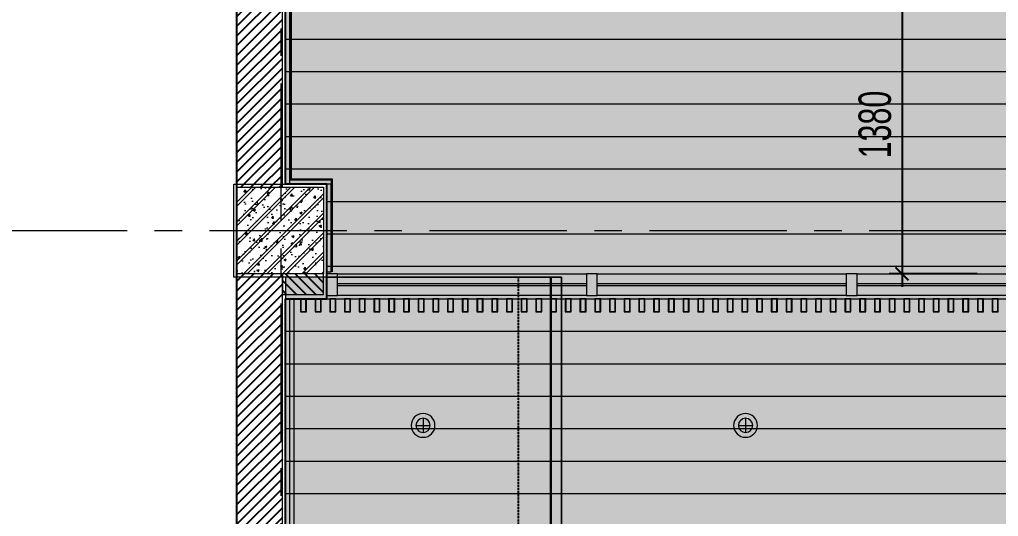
# Model space of a CAD drawing. Header units: millimetres. Extents: x -343543 to 400519, y -115663 to 104219.
# Drawn here: x -255463 to -250941, y -41321 to -39025 of the extents above; entities that cross this region are included whole.
import ezdxf
from ezdxf.xclip import XClip

# ---------------------------------------------------------------- set-up
doc = ezdxf.new("R2010")
doc.units = ezdxf.units.MM
doc.header["$XCLIPFRAME"] = 0
for name, pattern in [("$0$02'TUONG Xay$0$HIDDEN", [0.375, 0.25, -0.125]), ('HIDDEN2', [0.1875, 0.125, -0.0625]), ('XREF MAT BANG TUONG XAY$0$CENTER', [50.800000000000004, 31.75, -6.35, 6.35, -6.35])]:
    doc.linetypes.add(name, pattern=pattern)
doc.layers.get('0').update_dxf_attribs({"color": 231, "lineweight": 0})
doc.layers.get('DefPoints').update_dxf_attribs({"color": 191})
for name, color, linetype, lineweight in [('A-CLNG', 157, 'Continuous', 25), ('A-PATT', 252, 'Continuous', 9), ('A-SYMBOLS', 10, 'Continuous', 13), ('fix lighting', 2, 'Continuous', 5), ('SME-E-LTG-DIM', 55, 'Continuous', 18), ('SME-MEP-XREF-ARCH', 8, 'Continuous', 5), ('XREF MAT BANG TUONG XAY$0$01.Xref _MB T1$0$A-WALL-INT', 8, 'Continuous', 9), ('XREF MAT BANG TUONG XAY$0$01.Xref _MB T2-Mai$0$$0$A-DOOR', 8, 'Continuous', 9), ('XREF MAT BANG TUONG XAY$0$A-FINE', 8, 'Continuous', 25), ('XREF MAT BANG TUONG XAY$0$A-GRID', 8, 'XREF MAT BANG TUONG XAY$0$CENTER', 15), ('XREF MAT BANG TUONG XAY$0$A-WALL-INT', 8, 'Continuous', 9), ('XREF MAT BANG TUONG XAY$0$xref_IKIGAI_Cot$0$A-FNSH', 8, 'Continuous', 9), ('XREF MAT BANG TUONG XAY$0$xref_IKIGAI_Cot$0$A-PATT', 8, 'Continuous', 5)]:
    doc.layers.add(name, color=color, linetype=linetype, lineweight=lineweight)
for name, color, linetype in [('XREF MAT BANG TUONG XAY$0$A-FNSH', 8, 'Continuous'), ('XREF MAT BANG TUONG XAY$0$A-FURN', 8, 'Continuous'), ('XREF MAT BANG TUONG XAY$0$A-PATT', 8, 'Continuous')]:
    doc.layers.add(name, color=color, linetype=linetype)
doc.styles.add('SM-DIMTEXT', font='SME.shx', dxfattribs={"width": 0.7})
doc.dimstyles.new('SDIM-100', dxfattribs={"dimscale": 100, "dimtxt": 2, "dimasz": 0.6, "dimexe": 0.6, "dimexo": 0.2, "dimgap": 0.5, "dimtad": 1, "dimdec": 0, "dimzin": 12, "dimtxsty": 'SM-DIMTEXT', "dimblk": 'ARCHTICK', "dimblk1": 'ARCHTICK', "dimblk2": 'ARCHTICK', "dimcen": 0.12, "dimdle": 0.6, "dimclrd": 7, "dimclre": 8, "dimadec": 0, "dimazin": 3, "dimtfac": 2, "dimtix": 1, "dimtmove": 1, "dimatfit": 3, "dimfxl": 1, "dimtzin": 0, "dimarcsym": 1})

# ---------------------------------------------------------------- blocks, each defined once
blk = doc.blocks.new('XREF MAT BANG TUONG XAY$0$xref_IKIGAI_Cot')
at = {"layer": 'XREF MAT BANG TUONG XAY$0$xref_IKIGAI_Cot$0$A-PATT'}
h = blk.add_hatch(dxfattribs=at)
h.set_pattern_fill('BT-01', color=8, scale=15, pattern_type=2)
h.set_pattern_definition([(49.99999999999999, (180, 180.0000000000009), (107.589027390113, -9.412820247389266), [11.25, -123.75]), (355, (180, 180.0000000000009), (-20.81270004195, 112.8288200550018), [9, -99]), (100.4514, (188.9657520000001, 179.2155990000009), (86.77640725710323, 103.415931309143), [9.5610285, -105.1713168]), (46.18420000000001, (180, 210.0000000000009), (160.0861572938467, -24.82785214935271), [16.875, -185.625]), (96.6356, (193.3405117500001, 207.9310039500009), (140.1994058323055, 146.1176806350663), [14.3415432, -157.75695]), (351.1842, (180, 210.0000000000009), (140.1992917700441, 146.1177901387987), [13.5, -148.5]), (21, (195, 202.5000000000009), (89.53605781776925, -60.39283359980082), [11.25, -123.75]), (326.0000000000001, (195, 202.5000000000009), (36.49729978823726, 108.772506757028), [9, -99]), (71.4514, (202.46133495, 197.4672591000009), (126.0333942872235, 48.37957450649286), [9.5610285, -105.1713168]), (37.50000000000001, (180, 180.0000000000009), (1.8239782975936, 49.93407807469672), [0, -97.8, 0, -100.5, 0, -99.375]), (7.499999999999999, (180, 180.0000000000009), (39.46043061632229, 59.16175678235403), [0, -57.3, 0, -95.55, 0, -37.875]), (327.5, (146.5500000000002, 180.0000000000009), (80.07336542586135, -3.383230760156963), [0, -37.5, 0, -117, 0, -155.25]), (317.5, (131.5500000000002, 180.0000000000009), (87.47792540135794, 15.01574734984766), [0, -48.75, 0, -77.69999999999999, 0, -110.25]), (45, (180, 180.0000000000009), (-45.07805730064241, 45.07805730064241), []), (45, (180, 198.3750000000009), (-45.07805730064241, 45.07805730064241), [])])
h.paths.add_polyline_path([(8395.000009742682, -39799.99999982782), (8795.000009742682, -39799.99999982782), (8795.000009742682, -40199.99999982782), (8395.000009742682, -40199.99999982782)])
at = {"layer": 'XREF MAT BANG TUONG XAY$0$A-GRID', "color": 8, "ltscale": 20}
for points in [[(8600.000000000018, -54179.12710625317), (8600.000000000018, -27075.5645158748)], [(-2907.525181142613, -40000), (42750.0013740146, -40000)]]:
    blk.add_lwpolyline(points, dxfattribs=at)
at = {"layer": 'XREF MAT BANG TUONG XAY$0$xref_IKIGAI_Cot$0$A-FNSH', "color": 8}
blk.add_lwpolyline([(8395.000009742682, -39799.99999982782), (8795.000009742682, -39799.99999982782), (8795.000009742682, -40199.99999982782), (8395.000009742682, -40199.99999982782)], close=True, dxfattribs=at)
blk = doc.blocks.new('XREF MAT BANG TUONG XAY$0$nnnbvnfg')
at = {"layer": 'XREF MAT BANG TUONG XAY$0$01.Xref _MB T1$0$A-WALL-INT', "color": 8}
for points in [[(-14, -30), (14, -30), (14, 30), (-14, 30)], [(-12, -28), (12, -28), (12, 28), (-12, 28)]]:
    blk.add_lwpolyline(points, close=True, dxfattribs=at)
blk = doc.blocks.new('XREF MAT BANG TUONG XAY$0$nnrgnbnnrg')
at = {"layer": 'XREF MAT BANG TUONG XAY$0$01.Xref _MB T2-Mai$0$$0$A-DOOR', "color": 8}
for points in [[(-5635.827589266024, -189.999999827829), (-5585.827589266024, -189.999999827829), (-5585.827589266024, -89.99999982782901), (-5635.827589266024, -89.99999982782901)], [(-5585.827589266024, -89.99999982782901), (-4435.827589266024, -89.99999982782901), (-4435.827589266024, -189.999999827829), (-5585.827589266024, -189.999999827829)], [(-4435.827589266024, -189.999999827829), (-4385.827589266024, -189.999999827829), (-4385.827589266024, -89.99999982782901), (-4435.827589266024, -89.99999982782901)], [(-4385.827589266024, -89.99999982782901), (-3235.827589266024, -89.99999982782901), (-3235.827589266024, -189.999999827829), (-4385.827589266024, -189.999999827829)], [(-3235.827589266024, -189.999999827829), (-3185.827589266024, -189.999999827829), (-3185.827589266024, -89.99999982782901), (-3235.827589266024, -89.99999982782901)], [(-3185.827589266024, -89.99999982782901), (-2035.827589266024, -89.99999982782901), (-2035.827589266024, -189.999999827829), (-3185.827589266024, -189.999999827829)], [(-5585.827589266024, -134.999999827829), (-4435.827589266024, -134.999999827829), (-4435.827589266024, -144.999999827829), (-5585.827589266024, -144.999999827829)], [(-4385.827589266024, -134.999999827829), (-3235.827589266024, -134.999999827829), (-3235.827589266024, -144.999999827829), (-4385.827589266024, -144.999999827829)], [(-3185.827589266024, -134.999999827829), (-2035.827589266024, -134.999999827829), (-2035.827589266024, -144.999999827829), (-3185.827589266024, -144.999999827829)]]:
    blk.add_lwpolyline(points, close=True, dxfattribs=at)
blk = doc.blocks.new('XREF MAT BANG TUONG XAY$0$nnnngf')
at = {"layer": 'XREF MAT BANG TUONG XAY$0$01.Xref _MB T1$0$A-WALL-INT', "color": 8}
for points in [[(-72.5021859338558, 1420.000418771473), (-90.5021859338558, 1420.000418771473), (-90.5021859341723, -49.99996548594208), (-72.5021859341723, -49.99996548594208)], [(-72.49999511547139, -979.9997063299743), (-90.49999511547139, -979.9997063299743), (-90.4999951157879, -1964.999583983117), (-72.4999951157879, -1964.999583983117)]]:
    blk.add_lwpolyline(points, close=True, dxfattribs=at)
blk = doc.blocks.new('*U251')
at = {"layer": 'XREF MAT BANG TUONG XAY$0$A-PATT'}
h = blk.add_hatch(dxfattribs=at)
h.set_pattern_fill('ANSI31', color=8, scale=10)
h.set_pattern_definition([(45, (36976.78975976033, -11293.56439682681), (-22.45064030267288, 22.45064030267288), [])])
h.paths.add_polyline_path([(-38.69831128977239, 47.5), (1491.301810518271, 47.5), (1491.301810518271, -162.5), (-38.69831128977239, -162.5)])
at = {"layer": 'XREF MAT BANG TUONG XAY$0$A-WALL-INT', "color": 8}
blk.add_lwpolyline([(-38.69831128977239, 47.5), (1491.301810518271, 47.5), (1491.301810518271, -162.5), (-38.69831128977239, -162.5)], close=True, dxfattribs=at)
blk = doc.blocks.new('*U252')
at = {"layer": 'XREF MAT BANG TUONG XAY$0$A-PATT'}
h = blk.add_hatch(dxfattribs=at)
h.set_pattern_fill('ANSI31', color=8, scale=10)
h.set_pattern_definition([(45, (39546.78963778011, -11293.56439682681), (-22.45064030267288, 22.45064030267288), [])])
h.paths.add_polyline_path([(-38.69831128977239, 47.5), (4061.301688538049, 47.5), (4061.301688538049, -162.5), (-38.69831128977239, -162.5)])
at = {"layer": 'XREF MAT BANG TUONG XAY$0$A-WALL-INT', "color": 8}
blk.add_lwpolyline([(-38.69831128977239, 47.5), (4061.301688538049, 47.5), (4061.301688538049, -162.5), (-38.69831128977239, -162.5)], close=True, dxfattribs=at)
blk = doc.blocks.new('*U260')
at = {"layer": 'XREF MAT BANG TUONG XAY$0$A-PATT'}
h = blk.add_hatch(dxfattribs=at)
h.set_pattern_fill('ANSI31', color=8, scale=10)
h.set_pattern_definition([(45, (35636.77109900754, -11178.56439682681), (-22.45064030267288, 22.45064030267288), [])])
h.paths.add_polyline_path([(-38.69831128977239, 47.5), (151.2831497654788, 47.5), (151.2831497654788, -47.5), (-38.69831128977239, -47.5)])
at = {"layer": 'XREF MAT BANG TUONG XAY$0$A-WALL-INT', "color": 8}
blk.add_lwpolyline([(-38.69831128977239, 47.5), (151.2831497654788, 47.5), (151.2831497654788, -47.5), (-38.69831128977239, -47.5)], close=True, dxfattribs=at)
blk = doc.blocks.new('XREF MAT BANG TUONG XAY$0$NNNN')
at = {"layer": 'XREF MAT BANG TUONG XAY$0$A-FURN', "color": 8, "xscale": -1}
for name, p, rotation in [('*U252', (162.5012265083078, 7596.426826735304), 270), ('*U251', (162.5012265083042, 5666.42670492726), 270), ('*U260', (248.6996499838169, 7110.228515445531), 180)]:
    blk.add_blockref(name, p, dxfattribs=dict(at, rotation=rotation))
blk = doc.blocks.new('XREF MAT BANG NOI THAT')
at = {"color": 8}
for points in [[(8729.988493870813, -30824.99968979794), (8729.988493870813, -30934.99927296874), (8640.000757176298, -30934.99927649805), (8640.000926998471, -35265.00001146954), (8829.990728426239, -35265.00001152506), (8829.990728426239, -35735.00000675237), (8640.000040948553, -35735.00001246484), (8640.000176738495, -39765.00003736006), (8829.990727112745, -39765.00003736006), (8829.990727112745, -40190.00001056286)], [(8734.988493870813, -30824.99968979794), (8734.988493870813, -30939.99927277263), (8645.000757372398, -30939.99927630195), (8645.000926802371, -35260.00001147101), (8834.990728426239, -35260.00001152652), (8834.990728426239, -35740.00000660204), (8645.000041117028, -35740.00001231451), (8645.000176570022, -39760.00003736006), (8834.990727112745, -39760.00003736006), (8834.990727112745, -40190.00001056286)]]:
    blk.add_lwpolyline(points, dxfattribs=at)
for points in [[(8619.999816835883, -39785.00003991969), (8639.999816835883, -39785.00003991969), (8640.000042307169, -35715.00001075099), (8620.000042307169, -35715.00001075099)], [(8829.990727112745, -39765.00003146378), (8829.990727112745, -39785.00003146378), (8639.999817389868, -39785.00003736008), (8639.999817389868, -39765.00003736008)], [(8829.990726679362, -39785.00003177413), (8809.990726679362, -39785.00003177413), (8809.990727144892, -40190.00001056286), (8829.990727144892, -40190.00001056286)]]:
    blk.add_lwpolyline(points, close=True, dxfattribs=at)
blk = doc.blocks.new('01.Xref _MB T1')
at = {"layer": 'XREF MAT BANG TUONG XAY$0$A-FINE', "color": 8}
blk.add_lwpolyline([(3164.996874775345, -43834.99752797266), (8395.000766198256, -43834.99752797266), (8395.000766198256, -33764.99620411963), (3164.996874775345, -33764.99620411963)], close=True, dxfattribs=at)
at = {"layer": 'XREF MAT BANG TUONG XAY$0$A-FNSH', "color": 8}
blk.add_lwpolyline([(8395.009137252826, -41745.00014494042), (8620.009153865947, -41745.00039413723), (8620.009154429965, -40315.00000987992), (8809.99073713382, -40315.00000987931), (8809.990736569802, -39785.00000791132), (8620.000760896932, -39785.00004169786), (8620.000037115475, -35715.00001075099), (8809.990727112749, -35715.00001075099), (8809.990727112745, -35285.00001075099), (8620.000803296876, -35285.00001075099), (8620.011626220126, -30914.9994888842), (8709.988493880533, -30914.9991808176), (8709.997989945146, -30824.99967373877), (14498.31369066737, -30824.99963923325), (14498.30395998919, -30504.99946538501)], dxfattribs=at)
at = {"color": 8}
ref = blk.add_blockref('XREF MAT BANG TUONG XAY$0$xref_IKIGAI_Cot', (-0.009273172880057245, -1.07509913505055e-05), dxfattribs=at)
XClip(ref).set_block_clipping_path([(-5181.149416777484, -58156.12518449636), (44638.32758750307, -24933.26505126614)])
at = {"layer": 'XREF MAT BANG TUONG XAY$0$A-FURN', "color": 8}
for name, p in [('XREF MAT BANG TUONG XAY$0$NNNN', (8395.007927357641, -47357.72852602434)), ('XREF MAT BANG TUONG XAY$0$nnrgnbnnrg', (14445.81832583583, -40110.00001075098)), ('XREF MAT BANG TUONG XAY$0$nnnbvnfg', (8702.009153865947, -40345.00001057881)), ('XREF MAT BANG TUONG XAY$0$nnnbvnfg', (8770.009153865947, -40345.00001057881)), ('XREF MAT BANG TUONG XAY$0$nnnbvnfg', (8838.009153865947, -40345.00001057881)), ('XREF MAT BANG TUONG XAY$0$nnnbvnfg', (8906.009153865947, -40345.00001057881)), ('XREF MAT BANG TUONG XAY$0$nnnbvnfg', (8974.009153865947, -40345.00001057881)), ('XREF MAT BANG TUONG XAY$0$nnnbvnfg', (9042.009153865947, -40345.00001057881)), ('XREF MAT BANG TUONG XAY$0$nnnbvnfg', (9110.009153865947, -40345.00001057881)), ('XREF MAT BANG TUONG XAY$0$nnnbvnfg', (9178.009153865947, -40345.00001057881)), ('XREF MAT BANG TUONG XAY$0$nnnbvnfg', (9246.009153865947, -40345.00001057881)), ('XREF MAT BANG TUONG XAY$0$nnnbvnfg', (9314.009153865947, -40345.00001057881)), ('XREF MAT BANG TUONG XAY$0$nnnbvnfg', (9382.009153865947, -40345.00001057881)), ('XREF MAT BANG TUONG XAY$0$nnnbvnfg', (9450.009153865947, -40345.00001057881)), ('XREF MAT BANG TUONG XAY$0$nnnbvnfg', (9518.009153865947, -40345.00001057881)), ('XREF MAT BANG TUONG XAY$0$nnnbvnfg', (9586.009153865947, -40345.00001057881)), ('XREF MAT BANG TUONG XAY$0$nnnbvnfg', (9654.009153865947, -40345.00001057881)), ('XREF MAT BANG TUONG XAY$0$nnnbvnfg', (9722.009153865947, -40345.00001057881)), ('XREF MAT BANG TUONG XAY$0$nnnbvnfg', (9790.009153865947, -40345.00001057881)), ('XREF MAT BANG TUONG XAY$0$nnnbvnfg', (9858.009153865947, -40345.00001057881)), ('XREF MAT BANG TUONG XAY$0$nnnbvnfg', (9926.009153865947, -40345.00001057881)), ('XREF MAT BANG TUONG XAY$0$nnnbvnfg', (9994.009153865947, -40345.00001057881)), ('XREF MAT BANG TUONG XAY$0$nnnbvnfg', (10062.00915386595, -40345.00001057881)), ('XREF MAT BANG TUONG XAY$0$nnnbvnfg', (10130.00915386595, -40345.00001057881)), ('XREF MAT BANG TUONG XAY$0$nnnbvnfg', (10198.00915386595, -40345.00001057881)), ('XREF MAT BANG TUONG XAY$0$nnnbvnfg', (10266.00915386595, -40345.00001057881)), ('XREF MAT BANG TUONG XAY$0$nnnbvnfg', (10334.00915386595, -40345.00001057881)), ('XREF MAT BANG TUONG XAY$0$nnnbvnfg', (10402.00915386595, -40345.00001057881)), ('XREF MAT BANG TUONG XAY$0$nnnbvnfg', (10470.00915386595, -40345.00001057881)), ('XREF MAT BANG TUONG XAY$0$nnnbvnfg', (10538.00915386595, -40345.00001057881)), ('XREF MAT BANG TUONG XAY$0$nnnbvnfg', (10606.00915386595, -40345.00001057881)), ('XREF MAT BANG TUONG XAY$0$nnnbvnfg', (10674.00915386595, -40345.00001057881)), ('XREF MAT BANG TUONG XAY$0$nnnbvnfg', (10742.00915386595, -40345.00001057881)), ('XREF MAT BANG TUONG XAY$0$nnnbvnfg', (10810.00915386595, -40345.00001057881)), ('XREF MAT BANG TUONG XAY$0$nnnbvnfg', (10878.00915386595, -40345.00001057881)), ('XREF MAT BANG TUONG XAY$0$nnnbvnfg', (10946.00915386595, -40345.00001057881)), ('XREF MAT BANG TUONG XAY$0$nnnbvnfg', (11014.00915386595, -40345.00001057881)), ('XREF MAT BANG TUONG XAY$0$nnnbvnfg', (11082.00915386595, -40345.00001057881)), ('XREF MAT BANG TUONG XAY$0$nnnbvnfg', (11150.00915386595, -40345.00001057881)), ('XREF MAT BANG TUONG XAY$0$nnnbvnfg', (11218.00915386595, -40345.00001057881)), ('XREF MAT BANG TUONG XAY$0$nnnbvnfg', (11286.00915386595, -40345.00001057881)), ('XREF MAT BANG TUONG XAY$0$nnnbvnfg', (11354.00915386595, -40345.00001057881)), ('XREF MAT BANG TUONG XAY$0$nnnbvnfg', (11422.00915386595, -40345.00001057881)), ('XREF MAT BANG TUONG XAY$0$nnnbvnfg', (11490.00915386595, -40345.00001057881)), ('XREF MAT BANG TUONG XAY$0$nnnbvnfg', (11558.00915386595, -40345.00001057881)), ('XREF MAT BANG TUONG XAY$0$nnnbvnfg', (11626.00915386595, -40345.00001057881)), ('XREF MAT BANG TUONG XAY$0$nnnbvnfg', (11694.00915386595, -40345.00001057881)), ('XREF MAT BANG TUONG XAY$0$nnnbvnfg', (11762.00915386595, -40345.00001057881)), ('XREF MAT BANG TUONG XAY$0$nnnbvnfg', (11830.00915386595, -40345.00001057881)), ('XREF MAT BANG TUONG XAY$0$nnnbvnfg', (11898.00915386595, -40345.00001057881))]:
    blk.add_blockref(name, p, dxfattribs=at)
at = {"layer": 'XREF MAT BANG TUONG XAY$0$A-FURN', "color": 8, "xscale": -1}
for p in [(8567.509155977143, -41735.0004286513), (8567.509160178048, -41735.0004286513)]:
    blk.add_blockref('XREF MAT BANG TUONG XAY$0$nnnngf', p, dxfattribs=at)
at = {"layer": 'A-PATT', "color": 8}
blk.add_blockref('XREF MAT BANG NOI THAT', (0, 0), dxfattribs=at)
blk = doc.blocks.new('A$C1bd1283e')
at = {"color": 0, "linetype": 'ByBlock'}
for p, q in [((-11.66726188957364, -11.66726188958091), (11.66726188957455, 11.66726188957273)), ((-11.66726188957364, 11.66726188957819), (11.66726188957909, -11.66726188958091))]:
    blk.add_line(p, q, dxfattribs=at)
for radius, start, end in [(27.49999999999998, 315, 135), (27.49999999999998, 135, 315), (16.50000000000002, 135, 315), (16.50000000000001, 315, 135)]:
    blk.add_arc((0, -1.818989403545856e-12), radius, start, end, dxfattribs=at)
blk = doc.blocks.new('TanTang2Ikigai')
at = {"layer": 'A-PATT'}
h = blk.add_hatch(dxfattribs=at)
h.set_pattern_fill('_USER', color=256, scale=150, pattern_type=0)
h.set_pattern_definition([(0, (8810.000009742613, 9784.999996961255), (0, 150), [])])
h.paths.add_polyline_path([(19879.99975337857, 19175.000092535), (16409.99954162058, 19175.00009405346), (16409.9995415812, 19085.00021051546), (16079.99950443911, 19085.00102780714), (16079.99972728922, 19174.98180741461), (8710.007263118507, 19175.00006024143), (8709.99776704776, 19085.00021051938), (8620.020898092695, 19085.0004333598), (8620.010075169661, 14715), (8810.000000285627, 14715), (8810.000000285625, 14285), (8620.010037891268, 14285), (8620.010034083889, 10215.00000017218), (8810.009282919229, 10215.00032366193), (8810.000009752894, 9785.00032045762), (9895.009661624088, 9785.000272654623), (9895.009661624088, -2.918847409411683), (16080.00005637697, -2.918847409411683), (16080.00005637697, 415.0024391418556), (16510.00881476155, 415.0024391418556), (16510.00880951956, 0.0006097426594351418), (20000.15065975596, 0.0001263918820768595), (20180.22286785294, 9220.000000171407), (20180.22286785294, 9784.998780686277), (19879.99974640767, 9784.998822617337)])
h.paths.add_polyline_path([(16080.00005637697, 10215.00000017218), (16510.00005637697, 10215.00000017218), (16510.00005637697, 9685.000000172178), (16080.00005637697, 9685.000000172178)], flags=16)
h.paths.add_polyline_path([(31379.99137341086, 14285), (31190.0014110165, 14285), (31190.00141101649, 14715), (31379.99133613246, 14715), (31379.98051320943, 19085.0004333598), (31290.00364425436, 19085.00021051938), (31289.99414818362, 19175.00006024143), (23920.00168401291, 19174.98180741461), (23920.00190686301, 19085.00102780714), (23590.00186972092, 19085.00021051546), (23590.00186968154, 19175.00009405346), (20120.00165792356, 19175.000092535), (20120.00166489445, 9784.998822617337), (20180.22286785294, 9784.998780686277), (20180.22286785294, 9220.000000171407), (20000.07568270351, 0.00067302420939086), (23490.08622980268, 0.001892509528261144), (23490.01125275023, 415.0024391418556), (23920.00135492515, 415.0024391418556), (23920.00135492515, 0.002439141855575144), (30104.99174967804, 0.002439141855575144), (30104.99174967804, 9785.000272654623), (31190.00140154923, 9785.00032045762), (31189.9921283829, 10215.00032366193), (31379.99137721824, 10215.00000017218)])
h.paths.add_polyline_path([(23920.00135492516, 10215.00000017218), (23920.00135492516, 9685.000000172178), (23490.00135492516, 9685.000000172178), (23490.00135492516, 10215.00000017218)], flags=16)
h = blk.add_hatch(dxfattribs=at)
h.set_pattern_fill('AR-SAND', color=256, scale=5, angle=45)
h.set_pattern_definition([(82.50000000000001, (0.00927317286550533, 50000.00001075099), (-178.6906743565247, 167.3767445615145), [0, -193.0399999999998, 0, -215.8999999999998, 0, -206.3749999999998]), (52.49999999999999, (0.00927317286550533, 50000.00001075099), (-94.50546386424506, 412.3664256723672), [0, -104.14, 0, -173.99, 0, -66.67500000000001]), (12.5, (-110.4478771162851, 49889.54286046184), (279.149912916269, 280.1661559482861), [0, -63.5, 0, -228.6, 0, -298.45]), (2.499999999999997, (-110.4478771162851, 49889.54286046184), (191.1405545806998, 348.7753907812054), [0, -31.75, 0, -149.86, 0, -171.45])])
h.paths.add_polyline_path([(9895.009661624088, 9785.000272654623), (9895.009661624077, 0.002439141855575144), (16080.00005637696, 0), (16080.00005637697, 415.0024391418556), (16510.00881476155, 415.0024391418556), (16510.00881476155, 0.0006097426594351418), (20000.00070565106, -0.0006097426594351418), (20000.00070565106, 9784.998780686277), (19879.99974640767, 9784.998822617337), (19879.99975337857, 19175.000092535), (16409.99954162058, 19175.00009405346), (16409.9995415812, 19085.00021051546), (16079.99950443911, 19085.00102780714), (16079.99972728922, 19174.98180741461), (8710.007263118507, 19175.00006024143), (8709.99776704776, 19085.00021051938), (8620.020898092695, 19085.0004333598), (8620.010075169661, 14715), (8810.000000285627, 14715), (8810.000000285625, 14285), (8620.010037891267, 14285), (8620.01003408389, 10215.00000017218), (8810.009282919229, 10215.00032366193), (8810.000009752892, 9785.00032045762)])
h.paths.add_polyline_path([(30104.99174967804, 9785.000272654623), (30104.99174967804, 0), (23920.00135492515, 0), (23920.00135492515, 415.0024391418556), (23490.01125275023, 415.0024391418556), (23490.01125275023, 0.002439141855575144), (20000.15065975596, 0.0001263918820768595), (20000.00070565106, 9220.000000171407), (20000.00070565106, 9784.998780686277), (20120.00166489445, 9784.998822617337), (20120.00165792356, 19175.000092535), (23590.00186968154, 19175.00009405346), (23590.00186972092, 19085.00021051546), (23920.00190686301, 19085.00102780714), (23920.00168401291, 19174.98180741461), (31289.99414818362, 19175.00006024143), (31290.00364425436, 19085.00021051938), (31379.98051320943, 19085.0004333598), (31379.99133613246, 14715), (31190.0014110165, 14715), (31190.0014110165, 14285), (31379.99137341086, 14285), (31379.99137721823, 10215.00000017218), (31189.9921283829, 10215.00032366193), (31190.00140154923, 9785.00032045762)])
h.paths.add_polyline_path([(16510.00005637697, 10215.00000017218), (16080.00005637697, 10215.00000017218), (16080.00005637697, 9685.000000172178), (16510.00005637697, 9685.000000172178)], flags=16)
h.paths.add_polyline_path([(23490.00135492516, 10215.00000017218), (23920.00135492516, 10215.00000017218), (23920.00135492516, 9685.000000172178), (23490.00135492516, 9685.000000172178)], flags=16)
h = blk.add_hatch(dxfattribs=at)
h.set_pattern_fill('_USER', color=256, scale=150, pattern_type=0)
h.set_pattern_definition([(0, (8620.018434427817, 9784.999996877537), (0, 150), [])])
h.paths.add_polyline_path([(9895.009661624088, 9784.999997439394), (8620.018434427817, 9784.999996877537), (8620.020299720301, 6315.000010160293), (8809.99999848369, 6314.999870208863), (8809.99999848369, 5884.999997859901), (8620.01766148375, 5884.999997859901), (8620.01766148375, 315.0024392790729), (8710, 315.0024392790729), (8710.000000000002, 0), (9895.009661624077, 0.002439141855575144)])
h.paths.add_polyline_path([(31380.00194751889, 9785.000000172178), (30105.01048371102, 9785.000000172178), (30105.01048371102, 0.002439130868879147), (31290.00141130213, 0.002439152842271142), (31290.00141130213, 315.0024392790729), (31379.99818269029, 315.0024392790729), (31379.9981820247, 5884.999997859901), (31190.00141281844, 5884.999997859901), (31190.00141281844, 6315.000007102986), (31380.00012730347, 6314.999890024767)])
edge = h.paths.add_edge_path()
edge.add_line((9845.009661624088, 9784.99999735126), (9845.009661624077, -2.918847409411683))
at = {"layer": 'A-PATT', "ltscale": 0.5}
h = blk.add_hatch(dxfattribs=at)
h.set_pattern_fill('AR-SAND', color=256, scale=2, angle=45)
h.set_pattern_definition([(82.50000000000001, (0.00927317286550533, 50000.00001075099), (-71.47626974260986, 66.9506978246058), [0, -77.21599999999995, 0, -86.35999999999994, 0, -82.54999999999994]), (52.49999999999999, (0.00927317286550533, 50000.00001075099), (-37.80218554569802, 164.9465702689469), [0, -41.65600000000001, 0, -69.596, 0, -26.67]), (12.5, (-44.17358694279473, 49955.81715063533), (111.6599651665076, 112.0664623793145), [0, -25.4, 0, -91.44, 0, -119.38]), (2.499999999999997, (-44.17358694279473, 49955.81715063533), (76.45622183227991, 139.5101563124821), [0, -12.7, 0, -59.944, 0, -68.58])])
h.paths.add_polyline_path([(9895.009661624088, 9784.999997439394), (8620.018434427817, 9784.999996877537), (8620.020299720301, 6315.000010160293), (8809.99999848369, 6314.999870208863), (8809.99999848369, 5884.999997859901), (8620.01766148375, 5884.999997859901), (8620.01766148375, 315.0024392790729), (8710, 315.0024392790729), (8710.000000000002, 0), (9895.009661624077, 0.002439141855575144)])
h.paths.add_polyline_path([(31380.00194751889, 9785.000000172178), (30105.01048371102, 9785.000000172178), (30105.01048371102, 0.002439130868879147), (31290.00141130213, 0.002439152842271142), (31290.00141130213, 315.0024392790729), (31379.99818269029, 315.0024392790729), (31379.9981820247, 5884.999997859901), (31190.00141281844, 5884.999997859901), (31190.00141281844, 6315.000007102986), (31380.00012730347, 6314.999890024767)])
edge = h.paths.add_edge_path()
edge.add_line((9845.009661624088, 9784.99999735126), (9845.009661624077, -2.918847409411683))
at = {"layer": 'A-CLNG', "color": 8, "linetype": "$0$02'TUONG Xay$0$HIDDEN"}
blk.add_line((9695.009661624088, 9784.99999735126), (9695.009661624077, -2.918847409411683), dxfattribs=at)
at = {"layer": 'fix lighting', "linetype": 'HIDDEN2', "const_width": 10}
blk.add_lwpolyline([(9845.009661624088, 9784.99999735126), (9845.009661624077, -2.918847409411683)], dxfattribs=at)
at = {"layer": 'SME-MEP-XREF-ARCH'}
for points in [[(9895.009661624088, 9785.000272654623), (9895.009661624077, 0.002439141855575144), (16080.00005637696, 0)], [(16079.99972728922, 19174.98180741461), (8710.007263118507, 19175.00006024143), (8709.99776704776, 19085.00021051938), (8620.020898092695, 19085.0004333598), (8620.010075169661, 14715), (8810.000000285627, 14715), (8810.000000285625, 14285), (8620.010037891267, 14285), (8620.01003408389, 10215.00000017218), (8810.009282919229, 10215.00032366193), (8810.000009752892, 9785.00032045762), (9895.009661624088, 9785.000272654623)]]:
    blk.add_lwpolyline(points, dxfattribs=at)
for points in [[(8380.009282915558, 10215.00000017218), (8810.009282915558, 10215.00000017218), (8810.000009742682, 9785.000000172178), (8380.000009742682, 9785.000000172178)], [(8395.009282915558, 10200.00000017218), (8795.009282915558, 10200.00000017218), (8795.000009742682, 9800.000000172178), (8395.000009742682, 9800.000000172178)], [(9895.009661624088, 9784.999997439394), (8620.018434427817, 9784.999996877537), (8620.020299720301, 6315.000010160293), (8809.99999848369, 6314.999870208863), (8809.99999848369, 5884.999997859901), (8620.01766148375, 5884.999997859901), (8620.01766148375, 315.0024392790729), (8710, 315.0024392790729), (8710.000000000002, 0), (9895.009661624077, 0.002439141855575144)]]:
    blk.add_lwpolyline(points, close=True, dxfattribs=at)
at = {"layer": 'fix lighting', "xscale": 2, "yscale": 2, "zscale": 2, "rotation": 315}
for p in [(9255.018772676705, 9100.001219720405), (10745.00966162363, 9100.001219720398)]:
    blk.add_blockref('A$C1bd1283e', p, dxfattribs=at)
blk = doc.blocks.new('_ArchTick')
at = {"color": 0, "linetype": 'ByBlock', "const_width": 0.15}
blk.add_lwpolyline([(-0.5, -0.5), (0.5, 0.5)], dxfattribs=at)
blk = doc.blocks.new('*D1456')
at = {"layer": 'DefPoints', "color": 0, "transparency": 16777216}
for p in [(-251209.0287913069, -38820.009827214), (-251386.0412536052, -40200.0000105788), (-251019.0339652015, -40200.0000105788)]:
    blk.add_point(p, dxfattribs=at)
at = {"layer": 'SME-E-LTG-DIM', "color": 7, "lineweight": -2, "transparency": 16777216}
blk.add_line((-251386.0412536052, -38760.009827214), (-251386.0412536052, -40260.0000105788), dxfattribs=at)
at = {"layer": 'SME-E-LTG-DIM', "color": 8, "lineweight": -2, "transparency": 16777216}
for p, q in [((-251229.0287913069, -38820.009827214), (-251446.0412536052, -38820.009827214)), ((-251039.0339652015, -40200.0000105788), (-251446.0412536052, -40200.0000105788))]:
    blk.add_line(p, q, dxfattribs=at)
at = {"layer": 'SME-E-LTG-DIM', "color": 7, "lineweight": -2, "transparency": 16777216, "xscale": 60, "yscale": 60, "zscale": 60}
for p, rotation in [((-251386.0412536052, -38820.009827214), 90), ((-251386.0412536052, -40200.0000105788), 270)]:
    blk.add_blockref('_ArchTick', p, dxfattribs=dict(at, rotation=rotation))
at = {"layer": 'SME-E-LTG-DIM', "color": 0, "transparency": 16777216, "insert": (-251511.0412536052, -39510.00491889632), "char_height": 150, "attachment_point": 5, "rotation": 90, "style": 'SM-DIMTEXT'}
blk.add_mtext('1380', dxfattribs=at)

msp = doc.modelspace()

# ---------------------------------------------------------------- block references
at = {"layer": 'A-SYMBOLS'}
msp.add_blockref('01.Xref _MB T1', (-262854.0247017712, 2.91038304567337e-11), dxfattribs=at)

# ---------------------------------------------------------------- next in the draw order: block references
at = {"layer": 'SME-MEP-XREF-ARCH'}
msp.add_blockref('TanTang2Ikigai', (-262854.0339749441, -50000.00001075096), dxfattribs=at)

# ---------------------------------------------------------------- next in the draw order: dimensions: what is measured, and where the dimension line sits
at = {"layer": 'SME-E-LTG-DIM'}
dim = msp.add_linear_dim(base=(-251386.0412536052, -40200.0000105788), p1=(-251209.0287913067, -38820.00982721399), p2=(-251019.0339652014, -40200.00001057878), angle=90, dimstyle='SDIM-100', override={"dimtxt": 1.5}, dxfattribs=at)
dim.commit()
dim.dimension.update_dxf_attribs({"geometry": '*D1456', "text_midpoint": (-251511.0412536052, -39510.00491889632)})

doc.saveas('drawing.dxf')
